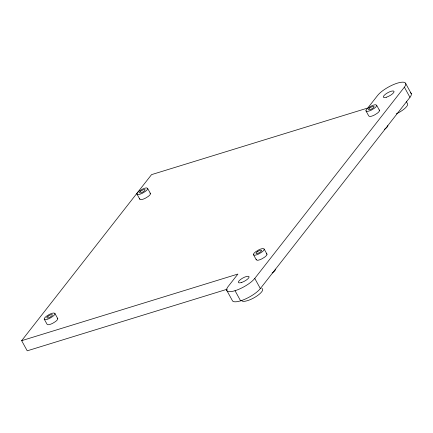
<?xml version="1.0" encoding="UTF-8"?>
<svg xmlns="http://www.w3.org/2000/svg" width="433" height="433" viewBox="0 0 433 433"><rect width="100%" height="100%" fill="white"/><g stroke="black" fill="none" stroke-linecap="round" stroke-linejoin="round"><path stroke-width="0.65" d="M227.341 289.174L27.23 350.822L21.65 340.674L151.539 174.634L367.79 108.017L377.646 95.417A16.676 4.958 -28.8 0 1 397.386 83.147A16.676 4.958 -28.8 0 1 404.373 87.179L409.954 97.328L260.347 288.567A16.676 4.958 -28.8 0 1 244.282 299.495A16.676 4.958 -28.8 0 1 232.218 300.329L226.643 290.18M21.65 340.674L237.896 274.057L228.039 286.657A16.676 4.958 -28.8 0 0 235.027 290.695A16.676 4.958 -28.8 0 0 254.766 278.424L404.373 87.179M384.331 129.375L385.576 128.52A6.062 1.802 -28.8 0 0 387.816 125.575M272.141 272.974L273.055 272.352A6.062 1.802 -28.8 0 0 275.377 269.386L275.166 269.11M149.997 193.118L150.462 193.535A6.062 1.802 -28.8 0 1 148.14 196.501L145.515 198.135A6.062 1.802 -28.8 0 1 140.655 199.629L139.724 199.093L136.936 194.022A6.062 1.802 -28.8 0 1 139.253 191.056L141.883 189.421A6.062 1.802 -28.8 0 1 146.744 187.922L147.669 188.463L150.462 193.535M266.522 253.754L266.982 254.176A6.062 1.802 -28.8 0 1 264.666 257.142L262.035 258.772A6.062 1.802 -28.8 0 1 257.18 260.271L256.249 259.735L253.457 254.658A6.062 1.802 -28.8 0 1 255.779 251.697L258.404 250.063A6.062 1.802 -28.8 0 1 263.264 248.564L264.195 249.105L266.982 254.176M57.297 318.217L57.757 318.634A6.062 1.802 -28.8 0 1 55.44 321.6L52.81 323.235A6.062 1.802 -28.8 0 1 47.955 324.734L47.024 324.193L44.231 319.121A6.062 1.802 -28.8 0 1 46.553 316.155L49.183 314.52A6.062 1.802 -28.8 0 1 54.038 313.027L54.969 313.562L57.757 318.634M376.678 105.3L375.747 104.759A6.062 1.802 -28.8 0 0 370.886 106.258L368.261 107.893A6.062 1.802 -28.8 0 0 365.939 110.853L368.732 115.93L369.663 116.466A6.062 1.802 -28.8 0 0 374.518 114.972L377.148 113.338A6.062 1.802 -28.8 0 0 379.465 110.372L376.678 105.3A6.062 1.802 -28.8 0 1 374.361 108.261L371.731 109.895A6.062 1.802 -28.8 0 1 366.87 111.395L365.939 110.853M379.173 109.993L379.465 110.372M253.457 254.658L254.388 255.199A6.062 1.802 -28.8 0 0 259.248 253.7L261.873 252.066A6.062 1.802 -28.8 0 0 264.195 249.105M136.936 194.022L137.867 194.558A6.062 1.802 -28.8 0 0 142.722 193.058L145.353 191.429A6.062 1.802 -28.8 0 0 147.669 188.463M44.231 319.121L45.162 319.657A6.062 1.802 -28.8 0 0 50.022 318.163L52.653 316.528A6.062 1.802 -28.8 0 0 54.969 313.562M405.77 83.656L411.35 93.804M406.419 101.739L407.659 103.996A11.978 3.561 -28.8 0 1 396.217 113.89M254.766 278.424L260.347 288.567M235.027 290.695L240.602 300.838M256.249 259.735A6.062 1.802 -28.8 0 1 256.32 259.167M139.724 199.093A6.062 1.802 -28.8 0 1 139.799 198.531M410.549 92.77A16.676 4.958 -28.8 0 1 409.954 97.328M261.824 288.427A11.978 3.561 -28.8 0 1 255.069 297.19A11.978 3.561 -28.8 0 1 241.582 300.534M140.774 191.121L140.205 191.586A3.112 0.926 -28.8 0 0 139.702 192.858L140.509 192.907A3.112 0.926 -28.8 0 0 143.226 191.776L144.406 190.893A3.112 0.926 -28.8 0 0 144.579 189.54A3.112 0.926 -28.8 0 0 141.38 190.709L140.774 191.121M48.068 316.225L47.5 316.691A3.112 0.926 -28.8 0 0 46.997 317.957L47.809 318.011A3.112 0.926 -28.8 0 0 50.526 316.875L51.7 315.993A3.112 0.926 -28.8 0 0 52.204 314.721L51.397 314.672A3.112 0.926 -28.8 0 0 48.68 315.809L48.068 316.225M369.777 107.958L369.208 108.423A3.112 0.926 -28.8 0 0 368.705 109.695L369.517 109.744A3.112 0.926 -28.8 0 0 372.228 108.607L373.408 107.73A3.112 0.926 -28.8 0 0 373.912 106.458L373.105 106.41A3.112 0.926 -28.8 0 0 370.388 107.546L369.777 107.958M257.294 251.762L256.726 252.228A3.112 0.926 -28.8 0 0 256.222 253.5L257.034 253.549A3.112 0.926 -28.8 0 0 259.746 252.412L260.926 251.535A3.112 0.926 -28.8 0 0 261.429 250.263L260.623 250.214A3.112 0.926 -28.8 0 0 257.906 251.351L257.294 251.762M386.371 97.23A6.067 1.802 -28.8 0 0 394.062 91.482A6.067 1.802 -28.8 0 0 385.641 94.075A6.067 1.802 -28.8 0 0 386.371 97.23M241.771 282.419A6.067 1.802 -28.8 0 0 249.045 276.665A6.067 1.802 -28.8 0 0 240.353 279.637A6.067 1.802 -28.8 0 0 241.771 282.419"/></g></svg>
